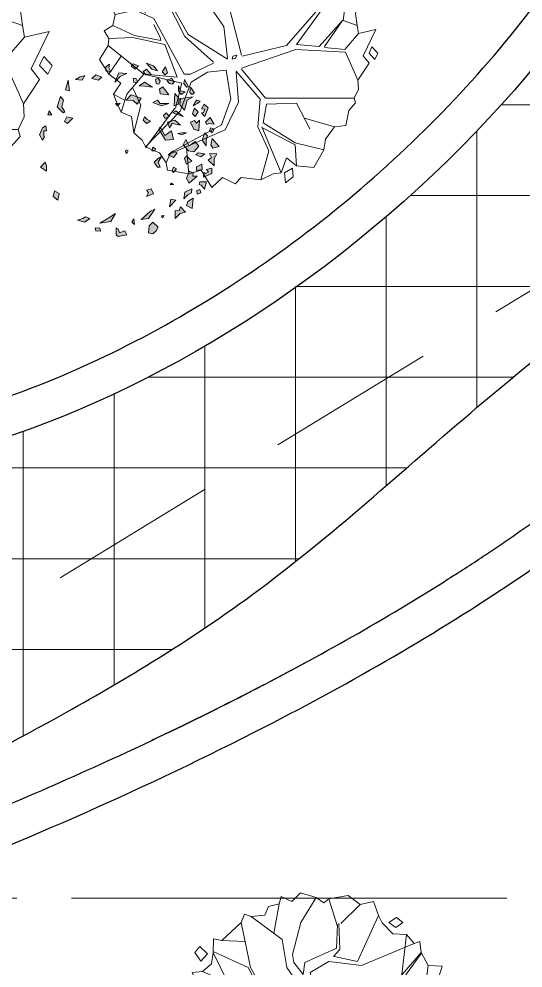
# Model space of a CAD drawing. Header units: inches. Extents: x -12 to 20935469, y -1604 to 24729220.
# Drawn here: x 20933246.2 to 20933312.9, y 24710426.8 to 24710552.2 of the extents above; entities that cross this region are included whole.
import ezdxf

# ---------------------------------------------------------------- set-up
doc = ezdxf.new("R2010")
doc.units = ezdxf.units.IN
doc.header["$LTSCALE"] = 0.03
doc.header["$MEASUREMENT"] = 0
doc.linetypes.add('ACAD_ISO08W100', pattern=[36, 24, -3, 6, -3])
doc.linetypes.add('DASHED2', pattern=[0.375, 0.25, -0.125])
for name, color, linetype, lineweight in [('Dot', 253, 'Continuous', 0), ('Grid Line', 252, 'Continuous', 18), ('hatch-1', 253, 'Continuous', 5), ('ILLUSTR-TREE', 74, 'Continuous', 0), ('wind.', 150, 'Continuous', 20)]:
    doc.layers.add(name, color=color, linetype=linetype, lineweight=lineweight)
doc.styles.add('ATTR', font='romans.shx', dxfattribs={"width": 0.8, "height": 0.7})

# ---------------------------------------------------------------- blocks, each defined once
blk = doc.blocks.new('fff')
at = {"layer": 'Grid Line', "color": 252, "linetype": 'ACAD_ISO08W100', "lineweight": 9, "ltscale": 80, "true_color": 0x939598}
blk.add_line((20833096.95, 24723708.72), (20830726.15, 24723708.72), dxfattribs=at)
blk = doc.blocks.new('TREE_009')
at = {"layer": 'ILLUSTR-TREE'}
for p, q in [((-12174.22, 13910.26), (-12175.66, 13905.24)), ((-12166.65, 13906.74), (-12174.22, 13910.26)), ((-12160.46, 13912.91), (-12166.65, 13906.74)), ((-12149.34, 13909.54), (-12160.46, 13912.91)), ((-12149.34, 13909.54), (-12160.26, 13891.83)), ((-12143.96, 13905.85), (-12149.34, 13909.54)), ((-12140.45, 13908.76), (-12143.96, 13905.85)), ((-12126.77, 13911.14), (-12140.45, 13908.76)), ((-12140.45, 13908.76), (-12134.4, 13889.01)), ((-12118.31, 13904.71), (-12126.77, 13911.14)), ((-12175.66, 13905.24), (-12183.16, 13903.21)), ((-12179.51, 13884.08), (-12175.66, 13905.24)), ((-12132.06, 13891.31), (-12118.31, 13904.71)), ((-12108.88, 13906.74), (-12118.31, 13904.71)), ((-12105.24, 13896.77), (-12108.88, 13906.74)), ((-12183.16, 13903.21), (-12185.91, 13897.04)), ((-12200.35, 13897.92), (-12202.62, 13891.83)), ((-12195.47, 13896.07), (-12200.35, 13897.92)), ((-12185.91, 13897.04), (-12195.47, 13896.07)), ((-12195.47, 13896.07), (-12173.46, 13879.85)), ((-12120.09, 13864.33), (-12105.24, 13896.77)), ((-12102.7, 13891.75), (-12105.24, 13896.77)), ((-12097.95, 13891.83), (-12092.45, 13895.36)), ((-12092.45, 13895.36), (-12088.05, 13891.83)), ((-12202.62, 13891.83), (-12216.38, 13879.14)), ((-12196.02, 13860.09), (-12202.62, 13891.83)), ((-12160.26, 13891.83), (-12166.31, 13869.26)), ((-12134.95, 13873.5), (-12134.4, 13890.42)), ((-12133.3, 13891.13), (-12132.75, 13872.79)), ((-12095.13, 13883.81), (-12102.7, 13891.75)), ((-12093, 13888.31), (-12097.95, 13891.83)), ((-12088.05, 13891.83), (-12093, 13888.31)), ((-12085.43, 13883.37), (-12095.13, 13883.81)), ((-12085.43, 13883.37), (-12088.74, 13855.16)), ((-12079.93, 13877.02), (-12085.43, 13883.37)), ((-12222.36, 13880.28), (-12222.43, 13870.68)), ((-12216.38, 13879.14), (-12222.36, 13880.28)), ((-12199.87, 13878.43), (-12216.38, 13879.14)), ((-12173.46, 13879.85), (-12170.16, 13860.09)), ((-12117.34, 13861.51), (-12079.93, 13877.02)), ((-12075.87, 13878.52), (-12079.93, 13877.02)), ((-12074.98, 13870.68), (-12075.87, 13878.52)), ((-12231.99, 13875), (-12235.43, 13870.59)), ((-12226.48, 13869.71), (-12231.99, 13875)), ((-12197.67, 13860.09), (-12222.43, 13871.38)), ((-12157.51, 13863.62), (-12135.5, 13873.5)), ((-12132.75, 13872.79), (-12137.15, 13867.85)), ((-12235.43, 13870.59), (-12231.3, 13864.41)), ((-12231.3, 13864.41), (-12226.48, 13869.71)), ((-12222.43, 13870.68), (-12223.73, 13862.65)), ((-12222.43, 13870.68), (-12212.52, 13850.22)), ((-12166.31, 13869.26), (-12165.21, 13863.62)), ((-12136.6, 13867.85), (-12120.09, 13864.33)), ((-12112.39, 13827.65), (-12074.98, 13870.68)), ((-12074.98, 13869.97), (-12105.24, 13828.35)), ((-12070.03, 13861.51), (-12074.98, 13870.68)), ((-12223.73, 13862.65), (-12230.13, 13857.27)), ((-12165.21, 13863.62), (-12158.61, 13855.16)), ((-12158.61, 13855.16), (-12157.51, 13863.62)), ((-12153.66, 13856.57), (-12140.45, 13864.33)), ((-12140.45, 13864.33), (-12117.34, 13861.51)), ((-12230.13, 13857.27), (-12237.49, 13856.48)), ((-12206.47, 13846.69), (-12230.13, 13857.27)), ((-12184.47, 13834), (-12197.67, 13860.09)), ((-12182.26, 13835.41), (-12196.02, 13860.09)), ((-12170.16, 13860.09), (-12156.96, 13841.05)), ((-12072.23, 13845.28), (-12070.03, 13861.51)), ((-12060.06, 13860.89), (-12070.03, 13861.51)), ((-12063.49, 13850.31), (-12060.06, 13860.89)), ((-12237.49, 13856.48), (-12233.98, 13849.52)), ((-12220.78, 13852.34), (-12233.98, 13849.52)), ((-12144.3, 13820.6), (-12153.66, 13856.57)), ((-12233.98, 13849.52), (-12235.63, 13841.76)), ((-12062.33, 13841.76), (-12063.49, 13850.31)), ((-12185.02, 13807.2), (-12206.47, 13846.69)), ((-12089.29, 13826.94), (-12072.78, 13845.28)), ((-12072.78, 13845.28), (-12085.43, 13826.94)), ((-12072.23, 13845.28), (-12062.33, 13841.76)), ((-12235.63, 13841.76), (-12241.62, 13837.97)), ((-12235.63, 13841.76), (-12220.23, 13834.7)), ((-12202.07, 13833.29), (-12206.47, 13842.46)), ((-12156.96, 13841.05), (-12154.21, 13818.48)), ((-12061.23, 13836.11), (-12062.33, 13841.76)), ((-12049.05, 13838.85), (-12061.23, 13836.11)), ((-12057.99, 13820.33), (-12049.05, 13838.85)), ((-12241.62, 13837.97), (-12238.38, 13832.59)), ((-12220.23, 13834.7), (-12201.52, 13831.18)), ((-12164.11, 13815.66), (-12184.47, 13834)), ((-12154.21, 13817.78), (-12182.26, 13835.41)), ((-12071.13, 13824.83), (-12061.23, 13836.11)), ((-12238.38, 13832.59), (-12238.93, 13827.65)), ((-12221.33, 13833.29), (-12238.38, 13832.59)), ((-12198.77, 13828.35), (-12221.33, 13833.29)), ((-12201.52, 13831.18), (-12202.07, 13833.29)), ((-12238.93, 13827.65), (-12245.05, 13817.69)), ((-12213.63, 13807.2), (-12238.93, 13827.65)), ((-12189.97, 13805.08), (-12198.77, 13828.35)), ((-12144.3, 13811.43), (-12105.79, 13824.83)), ((-12143.75, 13819.89), (-12112.39, 13827.65)), ((-12105.79, 13824.83), (-12070.58, 13822.71)), ((-12105.24, 13828.35), (-12089.29, 13826.94)), ((-12085.43, 13826.24), (-12071.13, 13824.83)), ((-12051.8, 13826.5), (-12053.87, 13822.1)), ((-12047.68, 13822.1), (-12051.8, 13826.5)), ((-12229.58, 13819.89), (-12238.38, 13807.2)), ((-12150.36, 13819.89), (-12150.9, 13817.78)), ((-12147.6, 13820.6), (-12150.36, 13819.89)), ((-12148.7, 13818.48), (-12147.6, 13820.6)), ((-12070.58, 13822.71), (-12061.78, 13802.96)), ((-12053.87, 13815.04), (-12057.99, 13820.33)), ((-12053.87, 13822.1), (-12049.74, 13817.69)), ((-12049.74, 13817.69), (-12047.68, 13822.1)), ((-12245.05, 13817.69), (-12238.38, 13807.2)), ((-12164.11, 13814.95), (-12180.61, 13807.2)), ((-12150.9, 13817.78), (-12148.7, 13818.48)), ((-12061.78, 13802.96), (-12053.87, 13815.04)), ((-12155.31, 13810.02), (-12168.51, 13808.61)), ((-12155.31, 13810.02), (-12152.01, 13789.56)), ((-12144.3, 13810.72), (-12127.25, 13790.27)), ((-12238.38, 13807.2), (-12229.92, 13800.94)), ((-12213.63, 13807.2), (-12225.73, 13793.09)), ((-12186.67, 13800.85), (-12213.63, 13807.2)), ((-12213.07, 13807.2), (-12189.97, 13805.08)), ((-12180.61, 13807.2), (-12185.02, 13807.2)), ((-12168.51, 13808.61), (-12180.06, 13801.55)), ((-12148.15, 13809.31), (-12131.1, 13789.56)), ((-12148.15, 13808.61), (-12146.5, 13787.45)), ((-12229.92, 13800.94), (-12235.08, 13793.09)), ((-12191.07, 13783.21), (-12186.67, 13800.85)), ((-12180.06, 13801.55), (-12187.77, 13781.1)), ((-12061.43, 13796.53), (-12061.78, 13802.96)), ((-12221.33, 13797.32), (-12215.83, 13785.33)), ((-12064.53, 13790.27), (-12061.43, 13796.53)), ((-12227.38, 13788.86), (-12235.08, 13793.09)), ((-12235.08, 13793.09), (-12232.68, 13786.83)), ((-12225.73, 13793.09), (-12229.58, 13780.39)), ((-12232.68, 13786.83), (-12229.58, 13780.39)), ((-12152.01, 13789.56), (-12158.61, 13771.22)), ((-12146.5, 13787.45), (-12155.86, 13767.7)), ((-12131.1, 13789.56), (-12132.75, 13769.81)), ((-12127.25, 13790.27), (-12064.53, 13790.27)), ((-12126.7, 13786.04), (-12105.24, 13786.74)), ((-12105.24, 13786.74), (-12095.89, 13768.4)), ((-12068.31, 13781.54), (-12063.49, 13786.83)), ((-12063.49, 13786.83), (-12064.53, 13790.27)), ((-12215.83, 13785.33), (-12220.78, 13765.58)), ((-12212.52, 13755), (-12191.62, 13783.21)), ((-12126.7, 13786.04), (-12128.9, 13772.63)), ((-12229.58, 13780.39), (-12222.36, 13777.13)), ((-12222.36, 13777.13), (-12220.78, 13765.58)), ((-12187.77, 13781.1), (-12212.52, 13755.71)), ((-12070.37, 13770.96), (-12068.31, 13781.54)), ((-12128.9, 13772.63), (-12106.34, 13758.53)), ((-12099.74, 13776.16), (-12078.28, 13769.81)), ((-12158.61, 13771.22), (-12194.92, 13751.47)), ((-12155.86, 13767.7), (-12194.92, 13750.77)), ((-12132.75, 13769.81), (-12125.05, 13752.89)), ((-12130, 13769.81), (-12116.24, 13737.37)), ((-12129.45, 13769.11), (-12106.34, 13757.12)), ((-12084.81, 13761.26), (-12078.28, 13769.81)), ((-12078.28, 13769.81), (-12070.37, 13770.96)), ((-12220.78, 13765.58), (-12214.79, 13760.38)), ((-12214.79, 13760.38), (-12212.52, 13755.71)), ((-12106.34, 13758.53), (-12085.98, 13753.59)), ((-12085.98, 13753.59), (-12084.81, 13761.26)), ((-12212.52, 13755.71), (-12202.42, 13751.56)), ((-12183.37, 13755), (-12181.71, 13736.66)), ((-12106.34, 13757.12), (-12105.24, 13742.31)), ((-12093.07, 13740.98), (-12085.98, 13753.59)), ((-12202.42, 13751.56), (-12197.67, 13744.42)), ((-12194.92, 13750.77), (-12197.67, 13744.42)), ((-12125.05, 13752.89), (-12130.55, 13732.43)), ((-12197.67, 13744.42), (-12196.91, 13739.22)), ((-12116.24, 13737.37), (-12112.32, 13748.04)), ((-12112.32, 13748.04), (-12105.24, 13742.31)), ((-12108.27, 13740.72), (-12113.77, 13737.19)), ((-12107.72, 13734.37), (-12108.27, 13740.72)), ((-12105.24, 13742.31), (-12093.07, 13740.98)), ((-12196.91, 13739.22), (-12181.71, 13736.66)), ((-12181.71, 13736.66), (-12172.84, 13739.22)), ((-12172.84, 13739.22), (-12165.28, 13726.88)), ((-12130.55, 13732.43), (-12121.95, 13736.57)), ((-12121.95, 13736.57), (-12116.24, 13737.37)), ((-12113.77, 13737.19), (-12113.22, 13730.14)), ((-12165.28, 13726.88), (-12157.71, 13733.93)), ((-12157.71, 13733.93), (-12148.77, 13729.52)), ((-12148.77, 13729.52), (-12144.65, 13733.93)), ((-12144.65, 13733.93), (-12130.55, 13732.43)), ((-12113.22, 13730.14), (-12107.72, 13734.37))]:
    blk.add_line(p, q, dxfattribs=at)
at = {"layer": 'ILLUSTR-TREE', "style": 'ATTR', "width": 0.8, "flags": 9}
blk.add_attdef('ESTCODE', (-12147.6, 13820.6), '', height=1.05, dxfattribs=at)
blk = doc.blocks.new('GRN1')
at = {"layer": 'ILLUSTR-TREE', "true_color": 0x30441d}
h = blk.add_hatch(color=89, dxfattribs=at)
h.paths.add_polyline_path([(0.2571, -0.0526), (0.2603, -0.0695), (0.2735, -0.0695), (0.2817, -0.0569), (0.2702, -0.059)])
h.paths.add_polyline_path([(0.2406, -0.0821), (0.2308, -0.0927), (0.2357, -0.1137), (0.2472, -0.1011)])
h.paths.add_polyline_path([(0.1897, 0.2148), (0.1848, 0.2064), (0.1914, 0.2), (0.2078, 0.2021)])
h.paths.add_polyline_path([(0.193, 0.1853), (0.1848, 0.1727), (0.1963, 0.1642), (0.2127, 0.1642), (0.1963, 0.1706)])
h.paths.add_polyline_path([(0.1864, 0.1053), (0.2012, 0.1032), (0.2094, 0.1137), (0.1831, 0.1327)])
h.paths.add_polyline_path([(0.2603, 0.0969), (0.2653, 0.0779), (0.285, 0.0611), (0.2768, 0.0842)])
h.paths.add_polyline_path([(0.2078, 0.08), (0.2242, 0.0547), (0.2127, 0.0379), (0.2111, 0.0547)])
h.paths.add_polyline_path([(0.2521, -0.0021), (0.2538, -0.0274), (0.2242, -0.04), (0.2423, -0.0232)])
h.paths.add_polyline_path([(0.2653, 0.0253), (0.2751, 0.0126), (0.2833, 0.019), (0.2768, 0.0358)])
h.paths.add_polyline_path([(0.2373, 0.0274), (0.2357, 0.019), (0.2226, 0.0211), (0.2242, 0.0337)])
h.paths.add_polyline_path([(0.2488, 0.0758), (0.2472, 0.059), (0.2587, 0.0505), (0.2653, 0.0611)])
h.paths.add_polyline_path([(0.2094, 0.1958), (0.2078, 0.1895), (0.2193, 0.1811), (0.2324, 0.1832)])
h.paths.add_polyline_path([(0.2291, 0.1263), (0.2193, 0.1348), (0.2176, 0.1432), (0.2242, 0.1495), (0.2373, 0.1411)])
h.paths.add_polyline_path([(0.2373, 0.099), (0.2275, 0.1053), (0.2176, 0.1011), (0.2193, 0.0927), (0.2324, 0.0905)])
h.paths.add_polyline_path([(0.2538, 0.1284), (0.2472, 0.12), (0.2571, 0.1116), (0.2735, 0.1221)])
h.paths.add_polyline_path([(0.1963, -0.1853), (0.1996, -0.1979), (0.2308, -0.1895)])
h.paths.add_polyline_path([(0.2456, -0.1369), (0.2308, -0.1453), (0.2324, -0.1663), (0.2406, -0.1537)])
h.paths.add_polyline_path([(0.0402, 0.1474), (0.0386, 0.1221), (0.0731, 0.1011), (0.0813, 0.1053), (0.0534, 0.12), (0.0682, 0.1411)])
h.paths.add_polyline_path([(0.0731, 0.278), (0.0616, 0.2716), (0.0698, 0.2632), (0.078, 0.2674)])
h.paths.add_polyline_path([(-0.2275, -0.0884), (-0.2226, -0.0526), (-0.1963, -0.0379), (-0.2111, -0.059)])
h.paths.add_polyline_path([(0.0205, 0.2527), (0.0386, 0.24), (0.0616, 0.2485), (0.0517, 0.2569), (0.0386, 0.2527)])
h.paths.add_polyline_path([(-0.2406, 0.099), (-0.2242, 0.0821), (-0.2357, 0.0695), (-0.2587, 0.0674), (-0.262, 0.0821), (-0.2521, 0.0927)])
h.paths.add_polyline_path([(-0.2324, 0.0232), (-0.2242, 0.0147), (-0.2143, 0.0211)])
h.paths.add_polyline_path([(-0.1307, 0.2358), (-0.1344, 0.2232), (-0.1226, 0.2231), (-0.1198, 0.2319)])
h.paths.add_polyline_path([(-0.1039, 0.2299), (-0.106, 0.2367), (-0.1191, 0.2474), (-0.0951, 0.2536), (-0.0951, 0.2327)])
h.paths.add_polyline_path([(-0.0555, 0.2396), (-0.0585, 0.2217), (-0.0467, 0.2215), (-0.0384, 0.2388)])
h.paths.add_polyline_path([(-0.0771, 0.224), (-0.1, 0.1981), (-0.0846, 0.1897), (-0.0609, 0.1985), (-0.0663, 0.2109), (-0.0766, 0.2096)])
h.paths.add_polyline_path([(-0.216, 0.0442), (-0.2127, 0.0674), (-0.1831, 0.0884), (-0.1897, 0.0737)])
h.paths.add_polyline_path([(-0.1421, 0.0611), (-0.1339, 0.0842), (-0.1174, 0.0758), (-0.1224, 0.0611), (-0.1306, 0.0674)])
h.paths.add_polyline_path([(-0.1812, 0.2081), (-0.1707, 0.1899), (-0.1581, 0.1935), (-0.1472, 0.2104)])
h.paths.add_polyline_path([(-0.2132, 0.1534), (-0.187, 0.1527), (-0.1886, 0.166), (-0.1749, 0.1708), (-0.1924, 0.186), (-0.1969, 0.1696)])
h.paths.add_polyline_path([(-0.15, 0.1808), (-0.1283, 0.1846), (-0.118, 0.2068), (-0.1309, 0.2058), (-0.1372, 0.1936)])
h.paths.add_polyline_path([(-0.1536, 0.1558), (-0.1749, 0.1348), (-0.1503, 0.139)])
h.paths.add_polyline_path([(-0.1043, 0.1474), (-0.1043, 0.1369), (-0.0994, 0.1411)])
h.paths.add_polyline_path([(-0.2028, 0.1179), (-0.2111, 0.1116), (-0.2045, 0.1095)])
h.paths.add_polyline_path([(-0.0205, 0.099), (-0.032, 0.0863), (-0.0485, 0.0969), (-0.0485, 0.1053), (-0.032, 0.099), (-0.014, 0.1095)])
h.paths.add_polyline_path([(0.0189, 0.2295), (0.0008, 0.2127), (0.0041, 0.1958), (0.0238, 0.179), (0.0402, 0.1874), (0.0205, 0.1979), (0.0337, 0.2169)])
h.paths.add_polyline_path([(-0.0287, 0.2064), (-0.0386, 0.1895), (-0.0205, 0.1832), (-0.0123, 0.1895)])
h.paths.add_polyline_path([(-0.0534, 0.1579), (-0.0649, 0.1474), (-0.06, 0.1432), (-0.0485, 0.1474)])
h.paths.add_polyline_path([(0.0178, 0.294), (0.0123, 0.2737), (0.0238, 0.2674), (0.0435, 0.2716)])
h.paths.add_polyline_path([(-0.0435, 0.278), (-0.0255, 0.259), (-0.0172, 0.2695), (-0.0041, 0.2632), (-0.0057, 0.2864), (-0.0205, 0.278)])
h.paths.add_polyline_path([(-0.0808, 0.244), (-0.0685, 0.2712), (-0.0515, 0.2704), (-0.056, 0.254), (-0.0646, 0.2603), (-0.0686, 0.2503), (-0.0653, 0.2447)])
h.paths.add_polyline_path([(0.0041, 0.0021), (-0.0041, -0.0021), (0.0008, -0.0063), (0.0074, -0.0042)])
h.paths.add_polyline_path([(0.0041, 0.0884), (0.0107, 0.0905), (0.0156, 0.0821), (0.0041, 0.0779)])
h.paths.add_polyline_path([(-0.0025, 0.16), (-0.0172, 0.1474), (-0.009, 0.1306), (0.0025, 0.1453)])
h.paths.add_polyline_path([(-0.0057, 0.2485), (-0.0156, 0.2358), (-0.009, 0.219), (-0.0025, 0.2274)])
h.paths.add_polyline_path([(0.0616, 0.1895), (0.055, 0.1748), (0.06, 0.1621), (0.0616, 0.1748)])
h.paths.add_polyline_path([(0.1634, 0.2337), (0.1552, 0.2253), (0.1486, 0.2106), (0.1667, 0.2211)])
h.paths.add_polyline_path([(0.1552, 0.1327), (0.1486, 0.1095), (0.1585, 0.0821), (0.1667, 0.0969), (0.1552, 0.1053)])
h.paths.add_polyline_path([(0.0994, 0.0737), (0.0912, 0.0611), (0.1027, 0.0505), (0.1125, 0.0547), (0.1043, 0.0632)])
h.paths.add_polyline_path([(0.1569, -0.0232), (0.1486, -0.0316), (0.1552, -0.0379)])
h.paths.add_polyline_path([(0.1536, 0.0316), (0.1651, 0.019), (0.1667, -0.0042), (0.1831, 0.0126), (0.1733, 0.0442)])
h.paths.add_polyline_path([(0.1027, 0.2316), (0.0682, 0.2295), (0.0731, 0.2127), (0.0961, 0.2021), (0.101, 0.2148), (0.0928, 0.2211)])
h.paths.add_polyline_path([(0.1289, 0.2274), (0.1142, 0.2169), (0.1224, 0.2085), (0.1404, 0.2148)])
h.paths.add_polyline_path([(0.0862, 0.1706), (0.0912, 0.1432), (0.078, 0.1348), (0.0961, 0.1284), (0.1027, 0.1516)])
h.paths.add_polyline_path([(0.1339, 0.1832), (0.1667, 0.1916), (0.1766, 0.2106), (0.1716, 0.1706), (0.1519, 0.1685)])
h.paths.add_polyline_path([(0.1257, 0.1453), (0.1142, 0.179), (0.1322, 0.1558)])
h.paths.add_polyline_path([(0.1536, 0.1642), (0.1486, 0.1495), (0.1881, 0.1516), (0.1716, 0.1663)])
h.paths.add_polyline_path([(0.1142, 0.1348), (0.1076, 0.12), (0.1174, 0.1158), (0.1257, 0.1242)])
h.paths.add_polyline_path([(0.0879, 0.2548), (0.0912, 0.2611), (0.0895, 0.278), (0.1109, 0.2653), (0.0961, 0.2506)])
h.paths.add_polyline_path([(0.1142, 0.2485), (0.1421, 0.259), (0.1536, 0.2464), (0.1388, 0.2379), (0.1371, 0.2485), (0.1273, 0.2443), (0.1257, 0.2379)])
h.paths.add_polyline_path([(-0.2521, -0.0084), (-0.2653, -0.0021), (-0.2702, -0.0295), (-0.2653, -0.0358), (-0.2423, -0.0358), (-0.2456, -0.0295), (-0.2587, -0.0253)])
h.paths.add_polyline_path([(-0.2538, -0.0863), (-0.2439, -0.0884), (-0.2423, -0.1032), (-0.2521, -0.1011)])
h.paths.add_polyline_path([(0.055, -0.2822), (0.0386, -0.2716), (0.0485, -0.2653), (0.0517, -0.2674), (0.0682, -0.2674), (0.0682, -0.259), (0.0846, -0.2611), (0.078, -0.2716)])
h.paths.add_polyline_path([(-0.1322, -0.219), (-0.1536, -0.2232), (-0.1421, -0.2379), (-0.124, -0.2337)])
h.paths.add_polyline_path([(-0.2176, -0.16), (-0.2242, -0.1369), (-0.2127, -0.12), (-0.2078, -0.1348), (-0.2127, -0.1432)])
h.paths.add_polyline_path([(-0.0485, -0.278), (-0.0616, -0.259), (-0.0435, -0.259), (-0.032, -0.2632)])
h.paths.add_polyline_path([(0.1289, -0.2), (0.1257, -0.2064), (0.1454, -0.2253), (0.1782, -0.2148), (0.1667, -0.2043), (0.1454, -0.2106)])
h.paths.add_polyline_path([(0.1191, -0.2548), (0.1322, -0.2506), (0.1191, -0.2422)])
h.paths.add_polyline_path([(0.1092, -0.1748), (0.0912, -0.1916), (0.0977, -0.2021), (0.1125, -0.1937)])
at = {"layer": 'ILLUSTR-TREE', "color": 89, "true_color": 0x30441d}
for p, q in [((-0.0205, 0.278), (-0.0435, 0.278)), ((-0.0435, 0.278), (-0.0255, 0.259)), ((-0.0057, 0.2864), (-0.0205, 0.278)), ((-0.0041, 0.2632), (-0.0057, 0.2864)), ((0.0178, 0.294), (0.0123, 0.2737)), ((0.0123, 0.2737), (0.0238, 0.2674)), ((0.0435, 0.2716), (0.0178, 0.294)), ((0.0731, 0.278), (0.0616, 0.2716)), ((0.078, 0.2674), (0.0731, 0.278)), ((0.0895, 0.278), (0.1109, 0.2653)), ((0.0912, 0.2611), (0.0895, 0.278)), ((-0.1191, 0.2474), (-0.0951, 0.2536)), ((-0.106, 0.2367), (-0.1191, 0.2474)), ((-0.0951, 0.2536), (-0.0951, 0.2327)), ((-0.0808, 0.244), (-0.0685, 0.2712)), ((-0.0653, 0.2447), (-0.0808, 0.244)), ((-0.0646, 0.2603), (-0.0686, 0.2503)), ((-0.0686, 0.2503), (-0.0653, 0.2447)), ((-0.0685, 0.2712), (-0.0515, 0.2704)), ((-0.056, 0.254), (-0.0646, 0.2603)), ((-0.0515, 0.2704), (-0.056, 0.254)), ((-0.0255, 0.259), (-0.0172, 0.2695)), ((-0.0172, 0.2695), (-0.0041, 0.2632)), ((-0.0057, 0.2485), (-0.0156, 0.2358)), ((-0.0025, 0.2274), (-0.0057, 0.2485)), ((0.0386, 0.2527), (0.0205, 0.2527)), ((0.0205, 0.2527), (0.0386, 0.24)), ((0.0238, 0.2674), (0.0435, 0.2716)), ((0.0517, 0.2569), (0.0386, 0.2527)), ((0.0386, 0.24), (0.0616, 0.2485)), ((0.0616, 0.2485), (0.0517, 0.2569)), ((0.0616, 0.2716), (0.0698, 0.2632)), ((0.0698, 0.2632), (0.078, 0.2674)), ((0.0879, 0.2548), (0.0912, 0.2611)), ((0.0961, 0.2506), (0.0879, 0.2548)), ((0.1109, 0.2653), (0.0961, 0.2506)), ((0.1142, 0.2485), (0.1421, 0.259)), ((0.1257, 0.2379), (0.1142, 0.2485)), ((0.1273, 0.2443), (0.1257, 0.2379)), ((0.1371, 0.2485), (0.1273, 0.2443)), ((0.1388, 0.2379), (0.1371, 0.2485)), ((0.1536, 0.2464), (0.1388, 0.2379)), ((0.1421, 0.259), (0.1536, 0.2464)), ((-0.1307, 0.2358), (-0.1344, 0.2232)), ((-0.1344, 0.2232), (-0.1226, 0.2231)), ((-0.1198, 0.2319), (-0.1307, 0.2358)), ((-0.1226, 0.2231), (-0.1198, 0.2319)), ((-0.1039, 0.2299), (-0.106, 0.2367)), ((-0.0951, 0.2327), (-0.1039, 0.2299)), ((-0.0771, 0.224), (-0.1, 0.1981)), ((-0.0766, 0.2096), (-0.0771, 0.224)), ((-0.0555, 0.2396), (-0.0585, 0.2217)), ((-0.0585, 0.2217), (-0.0467, 0.2215)), ((-0.0384, 0.2388), (-0.0555, 0.2396)), ((-0.0467, 0.2215), (-0.0384, 0.2388)), ((-0.0156, 0.2358), (-0.009, 0.219)), ((-0.009, 0.219), (-0.0025, 0.2274)), ((0.0189, 0.2295), (0.0008, 0.2127)), ((0.0337, 0.2169), (0.0189, 0.2295)), ((0.0205, 0.1979), (0.0337, 0.2169)), ((0.1027, 0.2316), (0.0682, 0.2295)), ((0.0682, 0.2295), (0.0731, 0.2127)), ((0.0928, 0.2211), (0.1027, 0.2316)), ((0.101, 0.2148), (0.0928, 0.2211)), ((0.0961, 0.2021), (0.101, 0.2148)), ((0.1289, 0.2274), (0.1142, 0.2169)), ((0.1142, 0.2169), (0.1224, 0.2085)), ((0.1224, 0.2085), (0.1404, 0.2148)), ((0.1404, 0.2148), (0.1289, 0.2274)), ((0.1552, 0.2253), (0.1486, 0.2106)), ((0.1486, 0.2106), (0.1667, 0.2211)), ((0.1634, 0.2337), (0.1552, 0.2253)), ((0.1667, 0.2211), (0.1634, 0.2337)), ((0.1897, 0.2148), (0.1848, 0.2064)), ((0.2078, 0.2021), (0.1897, 0.2148)), ((-0.1924, 0.186), (-0.1969, 0.1696)), ((-0.1749, 0.1708), (-0.1924, 0.186)), ((-0.1472, 0.2104), (-0.1812, 0.2081)), ((-0.1812, 0.2081), (-0.1707, 0.1899)), ((-0.1707, 0.1899), (-0.1581, 0.1935)), ((-0.1581, 0.1935), (-0.1472, 0.2104)), ((-0.1372, 0.1936), (-0.15, 0.1808)), ((-0.15, 0.1808), (-0.1283, 0.1846)), ((-0.1309, 0.2058), (-0.1372, 0.1936)), ((-0.118, 0.2068), (-0.1309, 0.2058)), ((-0.1283, 0.1846), (-0.118, 0.2068)), ((-0.1, 0.1981), (-0.0846, 0.1897)), ((-0.0846, 0.1897), (-0.0609, 0.1985)), ((-0.0663, 0.2109), (-0.0766, 0.2096)), ((-0.0609, 0.1985), (-0.0663, 0.2109)), ((-0.0287, 0.2064), (-0.0386, 0.1895)), ((-0.0386, 0.1895), (-0.0205, 0.1832)), ((-0.0123, 0.1895), (-0.0287, 0.2064)), ((-0.0205, 0.1832), (-0.0123, 0.1895)), ((0.0008, 0.2127), (0.0041, 0.1958)), ((0.0041, 0.1958), (0.0238, 0.179)), ((0.0402, 0.1874), (0.0205, 0.1979)), ((0.0238, 0.179), (0.0402, 0.1874)), ((0.0616, 0.1895), (0.055, 0.1748)), ((0.0616, 0.1748), (0.0616, 0.1895)), ((0.0731, 0.2127), (0.0961, 0.2021)), ((0.1339, 0.1832), (0.1667, 0.1916)), ((0.1519, 0.1685), (0.1339, 0.1832)), ((0.1667, 0.1916), (0.1766, 0.2106)), ((0.1766, 0.2106), (0.1716, 0.1706)), ((0.1848, 0.2064), (0.1914, 0.2)), ((0.193, 0.1853), (0.1848, 0.1727)), ((0.1914, 0.2), (0.2078, 0.2021)), ((0.1963, 0.1706), (0.193, 0.1853)), ((0.2094, 0.1958), (0.2078, 0.1895)), ((0.2078, 0.1895), (0.2193, 0.1811)), ((0.2324, 0.1832), (0.2094, 0.1958)), ((0.2193, 0.1811), (0.2324, 0.1832)), ((-0.1969, 0.1696), (-0.2132, 0.1534)), ((-0.2132, 0.1534), (-0.187, 0.1527)), ((-0.1886, 0.166), (-0.1749, 0.1708)), ((-0.187, 0.1527), (-0.1886, 0.166)), ((-0.1536, 0.1558), (-0.1749, 0.1348)), ((-0.1503, 0.139), (-0.1536, 0.1558)), ((-0.0534, 0.1579), (-0.0649, 0.1474)), ((-0.0485, 0.1474), (-0.0534, 0.1579)), ((-0.0025, 0.16), (-0.0172, 0.1474)), ((0.0025, 0.1453), (-0.0025, 0.16)), ((0.055, 0.1748), (0.06, 0.1621)), ((0.06, 0.1621), (0.0616, 0.1748)), ((0.1027, 0.1516), (0.0862, 0.1706)), ((0.0862, 0.1706), (0.0912, 0.1432)), ((0.1142, 0.179), (0.1322, 0.1558)), ((0.1257, 0.1453), (0.1142, 0.179)), ((0.1322, 0.1558), (0.1257, 0.1453)), ((0.1536, 0.1642), (0.1486, 0.1495)), ((0.1716, 0.1706), (0.1519, 0.1685)), ((0.1716, 0.1663), (0.1536, 0.1642)), ((0.1881, 0.1516), (0.1716, 0.1663)), ((0.1848, 0.1727), (0.1963, 0.1642)), ((0.2127, 0.1642), (0.1963, 0.1706)), ((0.1963, 0.1642), (0.2127, 0.1642)), ((-0.1749, 0.1348), (-0.1503, 0.139)), ((-0.0994, 0.1411), (-0.1043, 0.1474)), ((-0.1043, 0.1474), (-0.1043, 0.1369)), ((-0.1043, 0.1369), (-0.0994, 0.1411)), ((-0.0649, 0.1474), (-0.06, 0.1432)), ((-0.06, 0.1432), (-0.0485, 0.1474)), ((-0.0172, 0.1474), (-0.009, 0.1306)), ((-0.009, 0.1306), (0.0025, 0.1453)), ((0.0402, 0.1474), (0.0386, 0.1221)), ((0.0386, 0.1221), (0.0731, 0.1011)), ((0.0682, 0.1411), (0.0402, 0.1474)), ((0.0534, 0.12), (0.0682, 0.1411)), ((0.0912, 0.1432), (0.078, 0.1348)), ((0.078, 0.1348), (0.0961, 0.1284)), ((0.0961, 0.1284), (0.1027, 0.1516)), ((0.1142, 0.1348), (0.1076, 0.12)), ((0.1257, 0.1242), (0.1142, 0.1348)), ((0.1174, 0.1158), (0.1257, 0.1242)), ((0.1486, 0.1495), (0.1881, 0.1516)), ((0.1552, 0.1327), (0.1486, 0.1095)), ((0.1552, 0.1053), (0.1552, 0.1327)), ((0.2094, 0.1137), (0.1831, 0.1327)), ((0.1831, 0.1327), (0.1864, 0.1053)), ((0.2176, 0.1432), (0.2242, 0.1495)), ((0.2193, 0.1348), (0.2176, 0.1432)), ((0.2291, 0.1263), (0.2193, 0.1348)), ((0.2242, 0.1495), (0.2373, 0.1411)), ((0.2373, 0.1411), (0.2291, 0.1263)), ((0.2538, 0.1284), (0.2472, 0.12)), ((0.2735, 0.1221), (0.2538, 0.1284)), ((0.2571, 0.1116), (0.2735, 0.1221)), ((-0.262, 0.0821), (-0.2521, 0.0927)), ((-0.2521, 0.0927), (-0.2406, 0.099)), ((-0.2406, 0.099), (-0.2242, 0.0821)), ((-0.2028, 0.1179), (-0.2111, 0.1116)), ((-0.2111, 0.1116), (-0.2045, 0.1095)), ((-0.2045, 0.1095), (-0.2028, 0.1179)), ((-0.0485, 0.1053), (-0.032, 0.099)), ((-0.0485, 0.0969), (-0.0485, 0.1053)), ((-0.032, 0.0863), (-0.0485, 0.0969)), ((-0.032, 0.099), (-0.014, 0.1095)), ((-0.0205, 0.099), (-0.032, 0.0863)), ((-0.014, 0.1095), (-0.0205, 0.099)), ((0.0813, 0.1053), (0.0534, 0.12)), ((0.0731, 0.1011), (0.0813, 0.1053)), ((0.1076, 0.12), (0.1174, 0.1158)), ((0.1486, 0.1095), (0.1585, 0.0821)), ((0.1667, 0.0969), (0.1552, 0.1053)), ((0.1585, 0.0821), (0.1667, 0.0969)), ((0.1864, 0.1053), (0.2012, 0.1032)), ((0.2012, 0.1032), (0.2094, 0.1137)), ((0.2275, 0.1053), (0.2176, 0.1011)), ((0.2176, 0.1011), (0.2193, 0.0927)), ((0.2193, 0.0927), (0.2324, 0.0905)), ((0.2373, 0.099), (0.2275, 0.1053)), ((0.2324, 0.0905), (0.2373, 0.099)), ((0.2472, 0.12), (0.2571, 0.1116)), ((0.2768, 0.0842), (0.2603, 0.0969)), ((0.2603, 0.0969), (0.2653, 0.0779)), ((-0.2587, 0.0674), (-0.262, 0.0821)), ((-0.2357, 0.0695), (-0.2587, 0.0674)), ((-0.2242, 0.0821), (-0.2357, 0.0695)), ((-0.1897, 0.0737), (-0.216, 0.0442)), ((-0.216, 0.0442), (-0.2127, 0.0674)), ((-0.2127, 0.0674), (-0.1831, 0.0884)), ((-0.1831, 0.0884), (-0.1897, 0.0737)), ((-0.1421, 0.0611), (-0.1339, 0.0842)), ((-0.1306, 0.0674), (-0.1421, 0.0611)), ((-0.1339, 0.0842), (-0.1174, 0.0758)), ((-0.1224, 0.0611), (-0.1306, 0.0674)), ((-0.1174, 0.0758), (-0.1224, 0.0611)), ((0.0041, 0.0884), (0.0107, 0.0905)), ((0.0041, 0.0779), (0.0041, 0.0884)), ((0.0156, 0.0821), (0.0041, 0.0779)), ((0.0107, 0.0905), (0.0156, 0.0821)), ((0.0994, 0.0737), (0.0912, 0.0611)), ((0.0912, 0.0611), (0.1027, 0.0505)), ((0.1043, 0.0632), (0.0994, 0.0737)), ((0.1125, 0.0547), (0.1043, 0.0632)), ((0.2111, 0.0547), (0.2078, 0.08)), ((0.2078, 0.08), (0.2242, 0.0547)), ((0.2488, 0.0758), (0.2472, 0.059)), ((0.2653, 0.0611), (0.2488, 0.0758)), ((0.2587, 0.0505), (0.2653, 0.0611)), ((0.2653, 0.0779), (0.285, 0.0611)), ((0.285, 0.0611), (0.2768, 0.0842)), ((0.1027, 0.0505), (0.1125, 0.0547)), ((0.1733, 0.0442), (0.1536, 0.0316)), ((0.1536, 0.0316), (0.1651, 0.019)), ((0.1831, 0.0126), (0.1733, 0.0442)), ((0.2127, 0.0379), (0.2111, 0.0547)), ((0.2242, 0.0547), (0.2127, 0.0379)), ((0.2226, 0.0211), (0.2242, 0.0337)), ((0.2242, 0.0337), (0.2373, 0.0274)), ((0.2472, 0.059), (0.2587, 0.0505)), ((0.2768, 0.0358), (0.2653, 0.0253)), ((0.2833, 0.019), (0.2768, 0.0358)), ((-0.2143, 0.0211), (-0.2324, 0.0232)), ((-0.2324, 0.0232), (-0.2242, 0.0147)), ((-0.2242, 0.0147), (-0.2143, 0.0211)), ((0.0041, 0.0021), (-0.0041, -0.0021)), ((0.0074, -0.0042), (0.0041, 0.0021)), ((0.1651, 0.019), (0.1667, -0.0042)), ((0.1667, -0.0042), (0.1831, 0.0126)), ((0.2357, 0.019), (0.2226, 0.0211)), ((0.2373, 0.0274), (0.2357, 0.019)), ((0.2653, 0.0253), (0.2751, 0.0126)), ((0.2751, 0.0126), (0.2833, 0.019)), ((-0.2653, -0.0021), (-0.2702, -0.0295)), ((-0.2702, -0.0295), (-0.2653, -0.0358)), ((-0.2521, -0.0084), (-0.2653, -0.0021)), ((-0.2587, -0.0253), (-0.2521, -0.0084)), ((-0.2456, -0.0295), (-0.2587, -0.0253)), ((-0.2423, -0.0358), (-0.2456, -0.0295)), ((-0.0041, -0.0021), (0.0008, -0.0063)), ((0.0008, -0.0063), (0.0074, -0.0042)), ((0.1569, -0.0232), (0.1486, -0.0316)), ((0.1552, -0.0379), (0.1569, -0.0232)), ((0.2242, -0.04), (0.2423, -0.0232)), ((0.2538, -0.0274), (0.2242, -0.04)), ((0.2423, -0.0232), (0.2521, -0.0021)), ((0.2521, -0.0021), (0.2538, -0.0274)), ((-0.2653, -0.0358), (-0.2423, -0.0358)), ((-0.2275, -0.0884), (-0.2226, -0.0526)), ((-0.2111, -0.059), (-0.2275, -0.0884)), ((-0.2226, -0.0526), (-0.1963, -0.0379)), ((-0.1963, -0.0379), (-0.2111, -0.059)), ((0.1486, -0.0316), (0.1552, -0.0379)), ((0.2702, -0.059), (0.2571, -0.0526)), ((0.2571, -0.0526), (0.2603, -0.0695)), ((0.2817, -0.0569), (0.2702, -0.059)), ((0.2735, -0.0695), (0.2817, -0.0569)), ((-0.2521, -0.1011), (-0.2538, -0.0863)), ((-0.2538, -0.0863), (-0.2439, -0.0884)), ((-0.2439, -0.0884), (-0.2423, -0.1032)), ((0.2406, -0.0821), (0.2308, -0.0927)), ((0.2472, -0.1011), (0.2406, -0.0821)), ((0.2603, -0.0695), (0.2735, -0.0695)), ((-0.2423, -0.1032), (-0.2521, -0.1011)), ((-0.2242, -0.1369), (-0.2127, -0.12)), ((-0.2127, -0.12), (-0.2078, -0.1348)), ((0.2308, -0.0927), (0.2357, -0.1137)), ((0.2357, -0.1137), (0.2472, -0.1011)), ((-0.2176, -0.16), (-0.2242, -0.1369)), ((-0.2127, -0.1432), (-0.2176, -0.16)), ((-0.2078, -0.1348), (-0.2127, -0.1432)), ((0.2456, -0.1369), (0.2308, -0.1453)), ((0.2308, -0.1453), (0.2324, -0.1663)), ((0.2406, -0.1537), (0.2456, -0.1369)), ((0.1092, -0.1748), (0.0912, -0.1916)), ((0.1125, -0.1937), (0.1092, -0.1748)), ((0.2324, -0.1663), (0.2406, -0.1537)), ((0.0912, -0.1916), (0.0977, -0.2021)), ((0.0977, -0.2021), (0.1125, -0.1937)), ((0.1289, -0.2), (0.1257, -0.2064)), ((0.1257, -0.2064), (0.1454, -0.2253)), ((0.1454, -0.2106), (0.1289, -0.2)), ((0.1667, -0.2043), (0.1454, -0.2106)), ((0.1782, -0.2148), (0.1667, -0.2043)), ((0.2308, -0.1895), (0.1963, -0.1853)), ((0.1963, -0.1853), (0.1996, -0.1979)), ((0.1996, -0.1979), (0.2308, -0.1895)), ((-0.1322, -0.219), (-0.1536, -0.2232)), ((-0.1536, -0.2232), (-0.1421, -0.2379)), ((-0.1421, -0.2379), (-0.124, -0.2337)), ((-0.124, -0.2337), (-0.1322, -0.219)), ((0.1191, -0.2422), (0.1191, -0.2548)), ((0.1322, -0.2506), (0.1191, -0.2422)), ((0.1454, -0.2253), (0.1782, -0.2148)), ((-0.0616, -0.259), (-0.0435, -0.259)), ((-0.0485, -0.278), (-0.0616, -0.259)), ((-0.032, -0.2632), (-0.0485, -0.278)), ((-0.0435, -0.259), (-0.032, -0.2632)), ((0.0386, -0.2716), (0.0485, -0.2653)), ((0.055, -0.2822), (0.0386, -0.2716)), ((0.0485, -0.2653), (0.0517, -0.2674)), ((0.0517, -0.2674), (0.0682, -0.2674)), ((0.078, -0.2716), (0.055, -0.2822)), ((0.0682, -0.259), (0.0846, -0.2611)), ((0.0682, -0.2674), (0.0682, -0.259)), ((0.0846, -0.2611), (0.078, -0.2716)), ((0.1191, -0.2548), (0.1322, -0.2506))]:
    blk.add_line(p, q, dxfattribs=at)

msp = doc.modelspace()

# ---------------------------------------------------------------- linework, layer by layer
msp.add_ellipse((20933251.45, 24710574.52), major_axis=(80.07, 66.69), ratio=0.623715)
for points in [[(20933290.2, 24710732.86), (20933244.02, 24710689.11), (20933226.57, 24710681.63), (20933183.5, 24710660.06), (20933143.04, 24710639.33), (20933112.64, 24710604.85), (20933100.88, 24710578.62), (20933096.32, 24710532.85), (20933105.42, 24710497.9), (20933118.32, 24710475.43), (20933130.87, 24710460.98), (20933153.98, 24710443.44), (20933167.02, 24710436.95), (20933193.97, 24710429.23), (20933216.79, 24710432.38), (20933230.79, 24710437.29), (20933278.82, 24710458.68), (20933312.05, 24710478.13), (20933329.87, 24710490.38), (20933339.73, 24710495.97), (20933359.62, 24710500.12), (20933379.17, 24710496.44), (20933414.02, 24710470.5), (20933426.73, 24710445.43), (20933446.19, 24710416.7), (20933454.99, 24710406.14), (20933492.03, 24710377.85)], [(20933176.46, 24710433.44), (20933184.61, 24710434.04), (20933200.85, 24710436.83), (20933211.02, 24710440.56), (20933252.53, 24710460.59), (20933276.17, 24710475.45), (20933305.98, 24710500.16), (20933330.41, 24710519.26), (20933356.99, 24710534.49), (20933369.7, 24710539.3), (20933387.23, 24710542.29), (20933400.28, 24710539.2), (20933413.39, 24710527.48), (20933422.49, 24710513.14), (20933427.14, 24710491.25), (20933435.69, 24710448.38), (20933439.63, 24710433.71), (20933447.48, 24710419.08), (20933463.38, 24710398.1)]]:
    msp.add_spline(points, degree=3)
for points, knots in [([(20933172.3, 24710566.95), (20933171.58, 24710565.16), (20933170.92, 24710563.38), (20933168.74, 24710556.89), (20933167.61, 24710552.26), (20933166.27, 24710543.35), (20933166.07, 24710539.07), (20933166.55, 24710531.01), (20933167.24, 24710527.23), (20933169.45, 24710520.25), (20933170.97, 24710517.06), (20933174.78, 24710511.3), (20933177.07, 24710508.73), (20933182.4, 24710504.26), (20933185.45, 24710502.35), (20933192.25, 24710499.26), (20933196.01, 24710498.08), (20933204.16, 24710496.53), (20933208.54, 24710496.15), (20933217.78, 24710496.26), (20933222.63, 24710496.74), (20933232.64, 24710498.57), (20933237.79, 24710499.91), (20933248.2, 24710503.42), (20933253.46, 24710505.59), (20933263.91, 24710510.69), (20933269.09, 24710513.62), (20933279.2, 24710520.14), (20933284.13, 24710523.73), (20933293.55, 24710531.45), (20933298.05, 24710535.58), (20933306.46, 24710544.24), (20933310.37, 24710548.76), (20933317.48, 24710558.05), (20933320.68, 24710562.81), (20933326.25, 24710572.4), (20933328.62, 24710577.23), (20933332.48, 24710586.78), (20933333.96, 24710591.49), (20933336, 24710600.65), (20933336.56, 24710605.08), (20933336.76, 24710613.5), (20933336.41, 24710617.48), (20933334.84, 24710624.9), (20933333.63, 24710628.32), (20933330.8, 24710633.81), (20933329.35, 24710636), (20933327.67, 24710638.01)], [2.282006, 2.282006, 2.282006, 2.282006, 2.349773, 2.349773, 2.530525, 2.530525, 2.711277, 2.711277, 2.892028, 2.892028, 3.07278, 3.07278, 3.253532, 3.253532, 3.434284, 3.434284, 3.615035, 3.615035, 3.795787, 3.795787, 3.976539, 3.976539, 4.157291, 4.157291, 4.338043, 4.338043, 4.518794, 4.518794, 4.699546, 4.699546, 4.880298, 4.880298, 5.06105, 5.06105, 5.241801, 5.241801, 5.422553, 5.422553, 5.603305, 5.603305, 5.784057, 5.784057, 5.964808, 5.964808, 6.14556, 6.14556, 6.283185, 6.283185, 6.283185, 6.283185]), ([(20933172.3, 24710566.95), (20933171.58, 24710565.16), (20933170.92, 24710563.38), (20933168.74, 24710556.89), (20933167.61, 24710552.26), (20933166.27, 24710543.35), (20933166.07, 24710539.07), (20933166.55, 24710531.01), (20933167.24, 24710527.23), (20933169.45, 24710520.25), (20933170.97, 24710517.06), (20933174.78, 24710511.3), (20933177.07, 24710508.73), (20933182.4, 24710504.26), (20933185.45, 24710502.35), (20933192.25, 24710499.26), (20933196.01, 24710498.08), (20933204.16, 24710496.53), (20933208.54, 24710496.15), (20933217.78, 24710496.26), (20933222.63, 24710496.74), (20933232.64, 24710498.57), (20933237.79, 24710499.91), (20933248.2, 24710503.42), (20933253.46, 24710505.59), (20933263.91, 24710510.69), (20933269.09, 24710513.62), (20933279.2, 24710520.14), (20933284.13, 24710523.73), (20933293.55, 24710531.45), (20933298.05, 24710535.58), (20933306.46, 24710544.24), (20933310.37, 24710548.76), (20933317.48, 24710558.05), (20933320.68, 24710562.81), (20933326.25, 24710572.4), (20933328.62, 24710577.23), (20933332.48, 24710586.78), (20933333.96, 24710591.49), (20933336, 24710600.65), (20933336.56, 24710605.08), (20933336.76, 24710613.5), (20933336.41, 24710617.48), (20933334.84, 24710624.9), (20933333.63, 24710628.32), (20933330.8, 24710633.81), (20933329.35, 24710636), (20933327.67, 24710638.01)], [2.282006, 2.282006, 2.282006, 2.282006, 2.349773, 2.349773, 2.530525, 2.530525, 2.711277, 2.711277, 2.892028, 2.892028, 3.07278, 3.07278, 3.253532, 3.253532, 3.434284, 3.434284, 3.615035, 3.615035, 3.795787, 3.795787, 3.976539, 3.976539, 4.157291, 4.157291, 4.338043, 4.338043, 4.518794, 4.518794, 4.699546, 4.699546, 4.880298, 4.880298, 5.06105, 5.06105, 5.241801, 5.241801, 5.422553, 5.422553, 5.603305, 5.603305, 5.784057, 5.784057, 5.964808, 5.964808, 6.14556, 6.14556, 6.283185, 6.283185, 6.283185, 6.283185]), ([(20933190.19, 24710434.66), (20933190.36, 24710434.63), (20933190.52, 24710434.61), (20933191.76, 24710434.43), (20933192.84, 24710434.32), (20933195.08, 24710434.16), (20933196.25, 24710434.13), (20933198.62, 24710434.16), (20933199.82, 24710434.22), (20933203.43, 24710434.53), (20933205.86, 24710434.89), (20933210.62, 24710435.87), (20933212.94, 24710436.46), (20933217.64, 24710437.84), (20933220.01, 24710438.63), (20933224.69, 24710440.3), (20933227, 24710441.18), (20933231.65, 24710442.99), (20933233.97, 24710443.9), (20933240.91, 24710446.7), (20933245.52, 24710448.63), (20933259.24, 24710454.61), (20933268.27, 24710458.87), (20933285.99, 24710468.01), (20933294.66, 24710472.89), (20933304.67, 24710479.24), (20933306.32, 24710480.31), (20933309.34, 24710482.33), (20933310.72, 24710483.27), (20933313.49, 24710485.18), (20933314.88, 24710486.15), (20933319.07, 24710489.09), (20933321.89, 24710491.07), (20933325.63, 24710493.58), (20933326.49, 24710494.15), (20933328.22, 24710495.27), (20933329.1, 24710495.84), (20933331.8, 24710497.5), (20933333.67, 24710498.58), (20933336.41, 24710499.94), (20933337.18, 24710500.31), (20933338.77, 24710501.01), (20933339.57, 24710501.33), (20933341.99, 24710502.26), (20933343.64, 24710502.79), (20933348.64, 24710504.15), (20933352.07, 24710504.72), (20933357.62, 24710505.13), (20933359.75, 24710505.16), (20933363.96, 24710504.97), (20933366.04, 24710504.76), (20933370.94, 24710504), (20933373.74, 24710503.36), (20933378.37, 24710502.02), (20933380.23, 24710501.4), (20933383.91, 24710500.03), (20933385.73, 24710499.27), (20933391.12, 24710496.81), (20933394.61, 24710494.91), (20933402.94, 24710489.53), (20933407.58, 24710485.74), (20933413.09, 24710479.9), (20933414.45, 24710478.31), (20933416.5, 24710475.68), (20933417.22, 24710474.68), (20933418.7, 24710472.51), (20933419.45, 24710471.34), (20933420.85, 24710468.99), (20933421.51, 24710467.8), (20933423.4, 24710464.23), (20933424.55, 24710461.83), (20933426.53, 24710457.53), (20933427.39, 24710455.63), (20933429.08, 24710451.96), (20933429.92, 24710450.2), (20933431.24, 24710447.59), (20933431.7, 24710446.7), (20933432.66, 24710444.93), (20933433.16, 24710444.05), (20933434.68, 24710441.42), (20933435.75, 24710439.69), (20933437.73, 24710436.63), (20933438.62, 24710435.29), (20933439.54, 24710433.96)], [445.129598, 445.129598, 445.129598, 445.129598, 445.683779, 445.683779, 449.30752, 449.30752, 453.256427, 453.256427, 457.205334, 457.205334, 465.103147, 465.103147, 472.615418, 472.615418, 480.3994, 480.3994, 487.955451, 487.955451, 495.511502, 495.511502, 510.623604, 510.623604, 540.847809, 540.847809, 571.072013, 571.072013, 577.06701, 577.06701, 582.183154, 582.183154, 587.299299, 587.299299, 597.531587, 597.531587, 600.543513, 600.543513, 603.555438, 603.555438, 609.57929, 609.57929, 611.908579, 611.908579, 614.237868, 614.237868, 618.896446, 618.896446, 628.213603, 628.213603, 633.951037, 633.951037, 639.688472, 639.688472, 647.601498, 647.601498, 653.039964, 653.039964, 658.478429, 658.478429, 669.355359, 669.355359, 685.687957, 685.687957, 691.476525, 691.476525, 694.873631, 694.873631, 698.717674, 698.717674, 702.561717, 702.561717, 710.249803, 710.249803, 716.487824, 716.487824, 722.485699, 722.485699, 725.657648, 725.657648, 728.829597, 728.829597, 735.173496, 735.173496, 740.148739, 740.148739, 740.148739, 740.148739]), ([(20933263.81, 24710456.86), (20933268.29, 24710458.98), (20933272.73, 24710461.17), (20933280.54, 24710465.2), (20933283.92, 24710467), (20933287.26, 24710468.86)], [525.837051, 525.837051, 525.837051, 525.837051, 540.847809, 540.847809, 552.465502, 552.465502, 552.465502, 552.465502])]:
    msp.add_open_spline(points, degree=3, knots=knots)
at = {"layer": 'Dot', "color": 0, "linetype": 'DASHED2', "lineweight": 20, "ltscale": 3000}
msp.add_line((20933078.8, 24710372.86), (20933668.8, 24710732.86), dxfattribs=at)
at = {"layer": 'hatch-1'}
for p, q in [((20933309.98, 24710540.86), (20933375.25, 24710540.86)), ((20933306.8, 24710537.42), (20933306.8, 24710500.86)), ((20933297.98, 24710528.86), (20933345.73, 24710528.86)), ((20933294.8, 24710526.06), (20933294.8, 24710490.49)), ((20933282.8, 24710516.86), (20933282.8, 24710480.48)), ((20933282.8, 24710516.86), (20933327.01, 24710516.86)), ((20933270.8, 24710508.96), (20933270.8, 24710471.69)), ((20933263.3, 24710504.86), (20933311.56, 24710504.86)), ((20933258.8, 24710502.65), (20933258.8, 24710464.18)), ((20933246.8, 24710497.69), (20933246.8, 24710457.46)), ((20933229.18, 24710492.86), (20933297.52, 24710492.86)), ((20933114.58, 24710480.86), (20933283.26, 24710480.86)), ((20933123.52, 24710468.86), (20933266.46, 24710468.86))]:
    msp.add_line(p, q, dxfattribs=at)

# ---------------------------------------------------------------- block references
at = {"layer": 'ILLUSTR-TREE'}
for p, xscale, yscale, zscale in [((20936465.75, 24706857.39), 0.2668687687620204, 0.2668687687620204, 0.2668687687620204), ((20935540.23, 24707970.26), 0.1864712034882235, 0.1864712034882235, 0.1864712034882235), ((20935551.06, 24707842.34), 0.1864712034882235, 0.1864712034882235, 0.1864712034882235)]:
    msp.add_blockref('TREE_009', p, dxfattribs=dict(at, xscale=xscale, yscale=yscale, zscale=zscale))
at = {"layer": 'ILLUSTR-TREE', "xscale": -41.25610748431738, "yscale": 41.25610748431738, "zscale": 41.25610748431738, "rotation": 270}
msp.add_blockref('GRN1', (20933260.57, 24710534.61), dxfattribs=at)
at = {"layer": 'wind.', "lineweight": 5}
msp.add_blockref('fff', (100905.02, -13272.74), dxfattribs=at)

doc.saveas('drawing.dxf')
